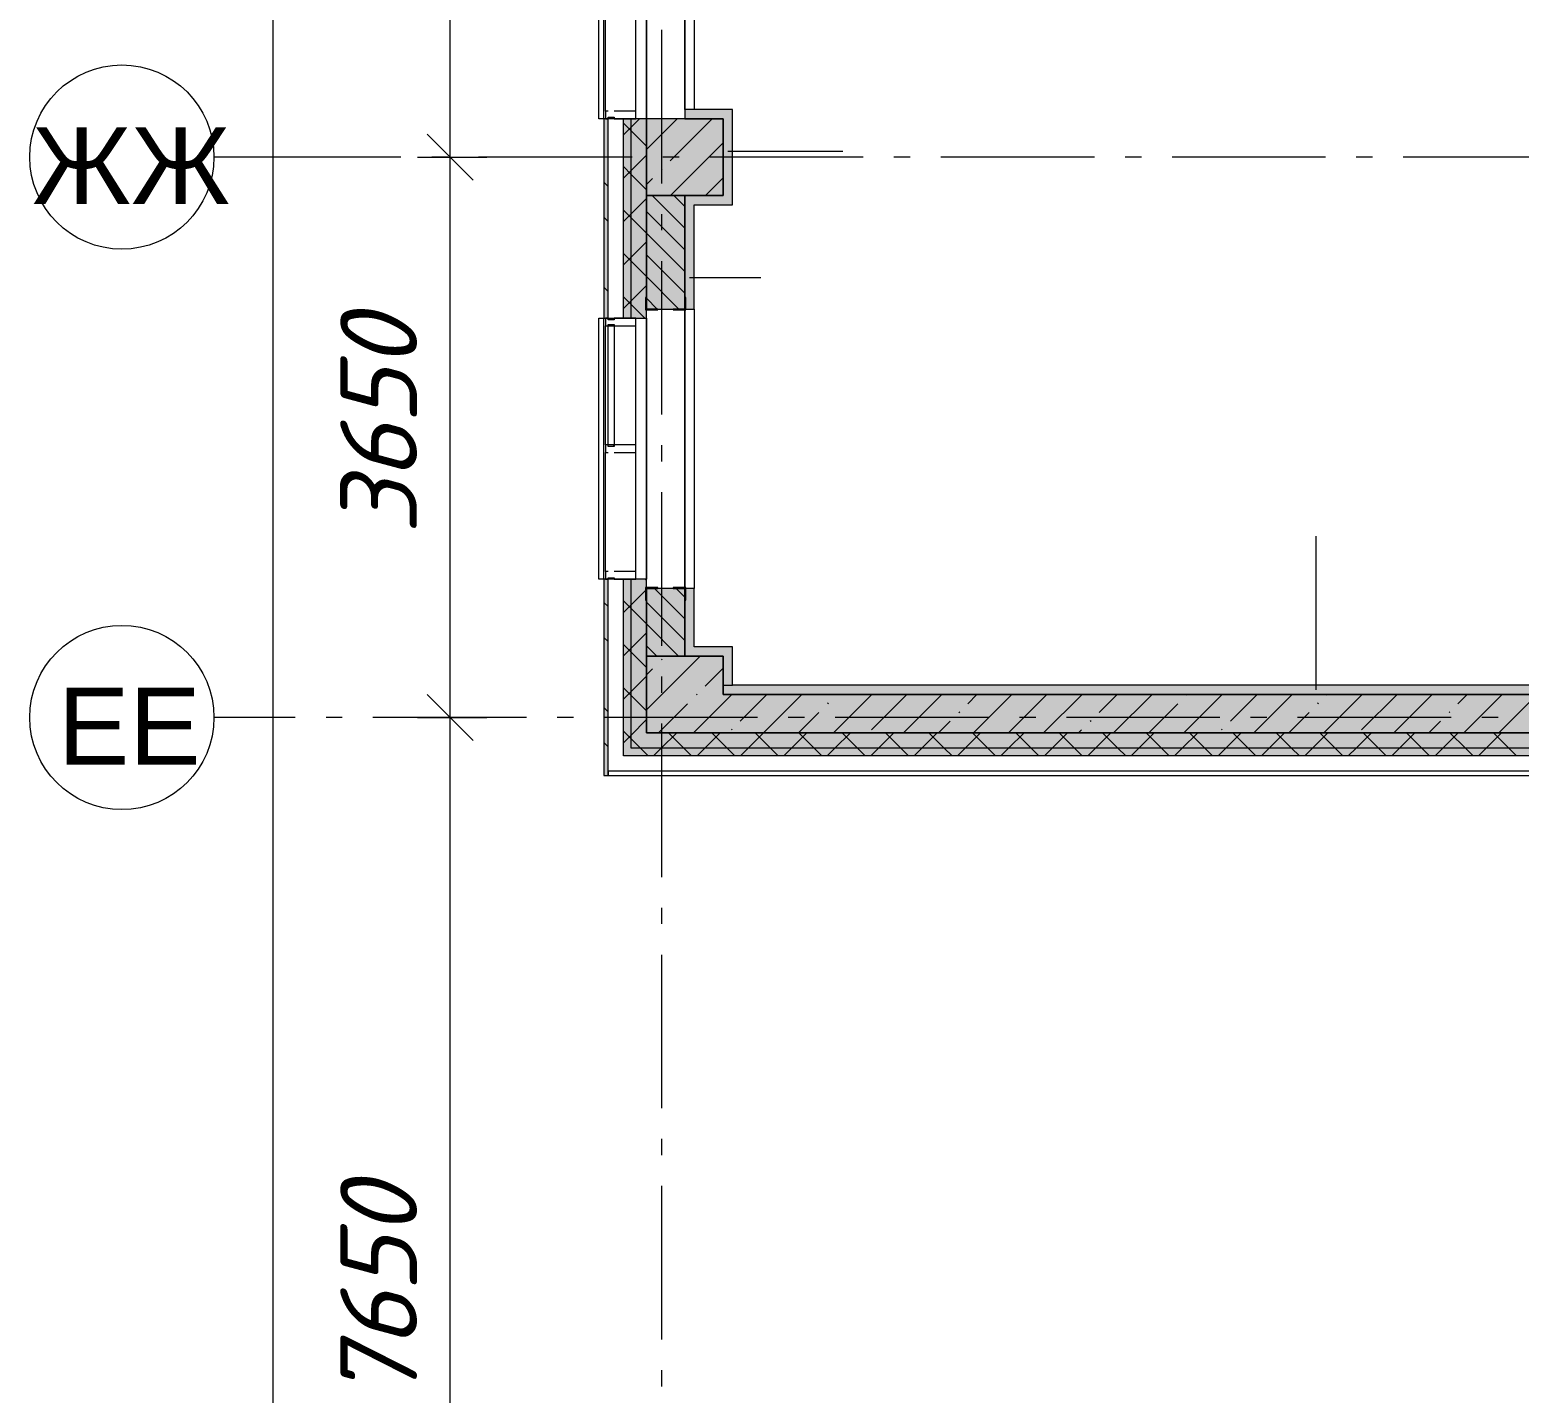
# Model space of a CAD drawing. Header units: millimetres. Extents: x -537608 to 253996, y -217170 to 186033.
# Drawn here: x -320993 to -311291, y 144221 to 153100 of the extents above; entities that cross this region are included whole.
import ezdxf

# ---------------------------------------------------------------- set-up
doc = ezdxf.new("R2010")
doc.units = ezdxf.units.MM
doc.layers.add('PDF _Геометрия', color=7, linetype='Continuous')
doc.layers.add('PDF _Текст', color=7, linetype='Continuous')
doc.layers.add('PDF _Сплошная заливка', color=7, linetype='Continuous', true_color=0xffffff)
doc.styles.add('PDF ArialMT', font='arial.ttf')
doc.styles.add('PDF ISOCPEUR Italic', font='isocpeui.ttf')

msp = doc.modelspace()

# ---------------------------------------------------------------- hatches: boundary and pattern name
at = {"layer": 'PDF _Сплошная заливка', "transparency": 33554559}
h = msp.add_hatch(color=256, dxfattribs=at)
h.paths.add_polyline_path([(-317253.1726, 148244.2571), (-317226.1745, 148244.2571), (-317226.1745, 149521.2556), (-317253.1726, 149521.2556), (-317253.1726, 149213.056)], flags=0)
h.paths.add_polyline_path([(-317226.1745, 151221.2557), (-317226.1745, 152521.2542), (-317253.1726, 152521.2542), (-317253.1726, 151221.2557)], flags=0)
h.paths.add_polyline_path([(-317226.1745, 154221.2543), (-317226.1745, 155521.255), (-317253.1726, 155521.255), (-317253.1726, 154221.2543)], flags=0)
h.paths.add_polyline_path([(-317226.1745, 157221.2551), (-317226.1745, 158521.2537), (-317253.1726, 158521.2537), (-317253.1726, 157221.2551)], flags=0)
h.paths.add_polyline_path([(-317253.1726, 160221.2537), (-317226.1745, 160221.2537), (-317226.1745, 161421.2541), (-317253.1726, 161421.2541), (-317253.1726, 160540.2396)], flags=0)
h.paths.add_polyline_path([(-317226.1745, 163121.2541), (-317226.1745, 164421.2527), (-317253.1726, 164421.2527), (-317253.1726, 163121.2541)], flags=0)
h.paths.add_polyline_path([(-317253.1726, 166121.2527), (-317226.1745, 166121.2527), (-317226.1745, 167421.2513), (-317253.1726, 167421.2513), (-317253.1726, 166203.8314)], flags=0)
h.paths.add_polyline_path([(-317253.1726, 169121.2514), (-317226.1745, 169121.2514), (-317226.1745, 170421.2521), (-317253.1726, 170421.2521), (-317253.1726, 169743.5777)], flags=0)
h.paths.add_polyline_path([(-317253.1726, 172121.25), (-317226.1745, 172121.25), (-317226.1745, 173321.2503), (-317253.1726, 173321.2503), (-317253.1726, 173283.3239)], flags=0)
h.paths.add_polyline_path([(-317226.1745, 175021.2525), (-317226.1745, 176421.2493), (-317253.1726, 176421.2493), (-317253.1726, 175021.2525)], flags=0)
h.paths.add_polyline_path([(-317253.1726, 178121.2516), (-317226.1745, 178121.2516), (-317226.1745, 179298.2497), (-317253.1726, 179298.2497), (-317253.1726, 178238.9664)], flags=0)
h = msp.add_hatch(color=256, dxfattribs=at)
h.paths.add_polyline_path([(-317126.1742, 148371.2555), (-317076.174, 148371.2555), (-317076.174, 149521.2556), (-317126.1742, 149521.2556), (-317126.1742, 149213.056)], flags=0)
h.paths.add_polyline_path([(-317126.1742, 151221.2557), (-317076.174, 151221.2557), (-317076.174, 152521.2542), (-317126.1742, 152521.2542), (-317126.1742, 152044.853)], flags=0)
h.paths.add_polyline_path([(-317076.174, 154221.2543), (-317076.174, 155521.255), (-317126.1742, 155521.255), (-317126.1742, 154221.2543)], flags=0)
h.paths.add_polyline_path([(-317076.174, 157221.2551), (-317076.174, 158521.2537), (-317126.1742, 158521.2537), (-317126.1742, 157221.2551)], flags=0)
h.paths.add_polyline_path([(-317126.1742, 160221.2537), (-317076.174, 160221.2537), (-317076.174, 161421.2541), (-317126.1742, 161421.2541), (-317126.1742, 160540.2396)], flags=0)
h.paths.add_polyline_path([(-317126.1742, 163121.2541), (-317076.174, 163121.2541), (-317076.174, 164421.2527), (-317126.1742, 164421.2527), (-317126.1742, 163372.0366)], flags=0)
h.paths.add_polyline_path([(-317076.174, 166121.2527), (-317076.174, 167421.2513), (-317126.1742, 167421.2513), (-317126.1742, 166121.2527)], flags=0)
h.paths.add_polyline_path([(-317126.1742, 169121.2514), (-317076.174, 169121.2514), (-317076.174, 170421.2521), (-317126.1742, 170421.2521), (-317126.1742, 169743.5777)], flags=0)
h.paths.add_polyline_path([(-317076.174, 172121.25), (-317076.174, 173321.2503), (-317126.1742, 173321.2503), (-317126.1742, 172121.25)], flags=0)
h.paths.add_polyline_path([(-317076.174, 175021.2525), (-317076.174, 176421.2493), (-317126.1742, 176421.2493), (-317126.1742, 175021.2525)], flags=0)
h.paths.add_polyline_path([(-317076.174, 178121.2516), (-317076.174, 179171.2513), (-317126.1742, 179171.2513), (-317126.1742, 178121.2516)], flags=0)
h = msp.add_hatch(color=256, dxfattribs=at)
h.paths.add_polyline_path([(-316976.1736, 148421.2557), (-316976.1736, 149521.2556), (-317076.174, 149521.2556), (-317076.174, 148421.2557)], flags=0)
h.paths.add_polyline_path([(-316976.1736, 151221.2557), (-316976.1736, 152521.2542), (-317076.174, 152521.2542), (-317076.174, 151221.2557)], flags=0)
h.paths.add_polyline_path([(-316976.1736, 154221.2543), (-316976.1736, 155521.255), (-317076.174, 155521.255), (-317076.174, 154221.2543)], flags=0)
h.paths.add_polyline_path([(-316976.1736, 157221.2551), (-316976.1736, 158521.2537), (-317076.174, 158521.2537), (-317076.174, 157221.2551)], flags=0)
h.paths.add_polyline_path([(-316976.1736, 160221.2537), (-316976.1736, 161421.2541), (-317076.174, 161421.2541), (-317076.174, 160221.2537)], flags=0)
h.paths.add_polyline_path([(-316976.1736, 163121.2541), (-316976.1736, 164421.2527), (-317076.174, 164421.2527), (-317076.174, 163121.2541)], flags=0)
h.paths.add_polyline_path([(-317076.174, 166121.2527), (-316976.1736, 166121.2527), (-316976.1736, 167421.2513), (-317076.174, 167421.2513), (-317076.174, 166203.8314)], flags=0)
h.paths.add_polyline_path([(-317076.174, 169121.2514), (-316976.1736, 169121.2514), (-316976.1736, 170421.2521), (-317076.174, 170421.2521), (-317076.174, 169743.5777)], flags=0)
h.paths.add_polyline_path([(-316976.1736, 172121.25), (-316976.1736, 173321.2503), (-317076.174, 173321.2503), (-317076.174, 172121.25)], flags=0)
h.paths.add_polyline_path([(-316976.1736, 175021.2525), (-316976.1736, 176421.2493), (-317076.174, 176421.2493), (-317076.174, 175021.2525)], flags=0)
h.paths.add_polyline_path([(-317076.174, 178121.2516), (-316976.1736, 178121.2516), (-316976.1736, 179121.2511), (-317076.174, 179121.2511), (-317076.174, 178238.9664)], flags=0)
h = msp.add_hatch(color=256, dxfattribs=at)
h.paths.add_polyline_path([(-316726.1726, 149021.2558), (-316726.1726, 149461.2571), (-316976.1736, 149461.2571), (-316976.1736, 149021.2558), (-316761.8514, 149021.2558)], flags=0)
h.paths.add_polyline_path([(-316726.1726, 151281.2563), (-316726.1726, 152020.9078), (-316976.1736, 152020.9078), (-316976.1736, 151281.2563), (-316761.8514, 151281.2563)], flags=0)
h.paths.add_polyline_path([(-316976.1736, 154281.255), (-316726.1726, 154281.255), (-316726.1726, 154870.908), (-316976.1736, 154870.908)], flags=0)
h.paths.add_polyline_path([(-316976.1736, 155370.9078), (-316726.1726, 155370.9078), (-316726.1726, 155461.2543), (-316976.1736, 155461.2543)], flags=0)
h.paths.add_polyline_path([(-316761.8514, 157281.2536), (-316726.1726, 157281.2536), (-316726.1726, 158461.253), (-316976.1736, 158461.253), (-316976.1736, 157281.2536)], flags=0)
h.paths.add_polyline_path([(-316761.8514, 160281.2543), (-316726.1726, 160281.2543), (-316726.1726, 160520.9061), (-316976.1736, 160520.9061), (-316976.1736, 160281.2543)], flags=0)
h.paths.add_polyline_path([(-316976.1736, 161020.9058), (-316726.1726, 161020.9058), (-316726.1726, 161361.2533), (-316976.1736, 161361.2533)], flags=0)
h.paths.add_polyline_path([(-316976.1736, 163181.2526), (-316726.1726, 163181.2526), (-316726.1726, 164361.252), (-316976.1736, 164361.252), (-316976.1736, 163372.0366)], flags=0)
h.paths.add_polyline_path([(-316976.1736, 166181.2534), (-316726.1726, 166181.2534), (-316726.1726, 166371.2516), (-316976.1736, 166371.2516), (-316976.1736, 166203.8314)], flags=0)
h.paths.add_polyline_path([(-316726.1726, 166871.2535), (-316726.1726, 167361.2528), (-316976.1736, 167361.2528), (-316976.1736, 166871.2535), (-316761.8514, 166871.2535)], flags=0)
h.paths.add_polyline_path([(-316726.1726, 169181.252), (-316726.1726, 169671.2513), (-316976.1736, 169671.2513), (-316976.1736, 169181.252), (-316761.8514, 169181.252)], flags=0)
h.paths.add_polyline_path([(-316976.1736, 170171.2511), (-316726.1726, 170171.2511), (-316726.1726, 170361.2535), (-316976.1736, 170361.2535)], flags=0)
h.paths.add_polyline_path([(-316976.1736, 172181.2528), (-316726.1726, 172181.2528), (-316726.1726, 173261.2518), (-316976.1736, 173261.2518)], flags=0)
h.paths.add_polyline_path([(-316976.1736, 175081.251), (-316726.1726, 175081.251), (-316726.1726, 175120.9041), (-316976.1736, 175120.9041)], flags=0)
h.paths.add_polyline_path([(-316761.8514, 175620.9017), (-316726.1726, 175620.9017), (-316726.1726, 176361.2508), (-316976.1736, 176361.2508), (-316976.1736, 175620.9017)], flags=0)
h.paths.add_polyline_path([(-316726.1726, 178181.2501), (-316726.1726, 178521.2488), (-316976.1736, 178521.2488), (-316976.1736, 178181.2501), (-316761.8514, 178181.2501)], flags=0)
at = {"layer": 'PDF _Сплошная заливка', "true_color": 0xff7d7d, "transparency": 33554559}
msp.add_hatch(color=11, dxfattribs=at).paths.add_polyline_path([(-316476.1803, 152020.9078), (-316416.1732, 152020.9078), (-316416.1732, 152580.9082), (-316476.1803, 152580.9082), (-316476.1803, 152044.853)])
at = {"layer": 'PDF _Сплошная заливка', "transparency": 33554559}
for points in [[(-316976.1736, 152020.9078), (-316476.1803, 152020.9078), (-316476.1803, 152520.9076), (-316976.1736, 152520.9076), (-316976.1736, 152044.853)], [(-309248.0263, 148521.2561), (-309226.1782, 148521.2561), (-309226.1782, 148771.257), (-316476.1803, 148771.257), (-316476.1803, 148521.2561), (-310082.8987, 148521.2561)]]:
    msp.add_hatch(color=256, dxfattribs=at).paths.add_polyline_path(points)
at = {"layer": 'PDF _Сплошная заливка', "true_color": 0xfca910, "transparency": 33554559}
msp.add_hatch(color=40, dxfattribs=at).paths.add_polyline_path([(-310082.8987, 148771.257), (-309596.1762, 148771.257), (-309596.1762, 148831.2555), (-316476.1803, 148831.2555), (-316476.1803, 148771.257), (-311752.6347, 148771.257)])
at = {"layer": 'PDF _Сплошная заливка', "transparency": 33554559}
h = msp.add_hatch(color=256, dxfattribs=at)
h.paths.add_polyline_path([(-245797.9674, 148421.2557), (-240126.19, 148421.2557), (-240126.19, 148521.2561), (-246436.1889, 148521.2561), (-246436.1889, 148421.2557)], flags=0)
h.paths.add_polyline_path([(-247576.1907, 148421.2557), (-247311.1879, 148421.2557), (-247311.1879, 148521.2561), (-247576.1907, 148521.2561), (-247576.1907, 148509.7679)], flags=0)
h.paths.add_polyline_path([(-250492.7409, 148421.2557), (-250492.7409, 148521.2561), (-251826.1898, 148521.2561), (-251826.1898, 148421.2557), (-250807.184, 148421.2557)], flags=0)
h.paths.add_polyline_path([(-248076.1883, 148421.2557), (-248076.1883, 148521.2561), (-249617.7375, 148521.2561), (-249617.7375, 148421.2557), (-248302.5757, 148421.2557)], flags=0)
h.paths.add_polyline_path([(-253526.1878, 148421.2557), (-253526.1878, 148521.2561), (-254826.1885, 148521.2561), (-254826.1885, 148421.2557), (-254146.6604, 148421.2557)], flags=0)
h.paths.add_polyline_path([(-256651.2687, 148421.2557), (-256526.1864, 148421.2557), (-256526.1864, 148521.2561), (-257826.1871, 148521.2561), (-257826.1871, 148421.2557), (-257486.1367, 148421.2557)], flags=0)
h.paths.add_polyline_path([(-260825.613, 148421.2557), (-259526.1893, 148421.2557), (-259526.1893, 148521.2561), (-260826.1857, 148521.2561), (-260826.1857, 148421.2557)], flags=0)
h.paths.add_polyline_path([(-262526.188, 148421.2557), (-262526.188, 148521.2561), (-263826.1887, 148521.2561), (-263826.1887, 148421.2557), (-263330.2213, 148421.2557)], flags=0)
h.paths.add_polyline_path([(-266669.6977, 148421.2557), (-265526.1866, 148421.2557), (-265526.1866, 148521.2561), (-266826.1873, 148521.2561), (-266826.1873, 148421.2557)], flags=0)
h.paths.add_polyline_path([(-269174.306, 148421.2557), (-268526.1852, 148421.2557), (-268526.1852, 148521.2561), (-270126.187, 148521.2561), (-270126.187, 148421.2557), (-270009.1741, 148421.2557)], flags=0)
h.paths.add_polyline_path([(-271826.185, 148421.2557), (-271826.185, 148521.2561), (-273126.1857, 148521.2561), (-273126.1857, 148421.2557), (-272513.7824, 148421.2557)], flags=0)
h.paths.add_polyline_path([(-274826.1836, 148421.2557), (-274826.1836, 148521.2561), (-276126.1843, 148521.2561), (-276126.1843, 148421.2557), (-275018.3907, 148421.2557)], flags=0)
h.paths.add_polyline_path([(-277826.1866, 148421.2557), (-277826.1866, 148521.2561), (-279126.1829, 148521.2561), (-279126.1829, 148421.2557), (-278357.8713, 148421.2557)], flags=0)
h.paths.add_polyline_path([(-283826.1838, 148421.2557), (-283826.1838, 148521.2561), (-285126.1802, 148521.2561), (-285126.1802, 148421.2557), (-284201.9517, 148421.2557)], flags=0)
h.paths.add_polyline_path([(-280826.1809, 148421.2557), (-280826.1809, 148521.2561), (-282126.1859, 148521.2561), (-282126.1859, 148421.2557), (-280862.4796, 148421.2557)], flags=0)
h.paths.add_polyline_path([(-288126.1831, 148421.2557), (-286826.1781, 148421.2557), (-286826.1781, 148521.2561), (-288126.1831, 148521.2561), (-288126.1831, 148505.1089)], flags=0)
h.paths.add_polyline_path([(-290046.0407, 148421.2557), (-289826.1811, 148421.2557), (-289826.1811, 148521.2561), (-291126.1775, 148521.2561), (-291126.1775, 148421.2557), (-290880.9044, 148421.2557)], flags=0)
h.paths.add_polyline_path([(-292826.184, 148421.2557), (-292826.184, 148521.2561), (-294126.1804, 148521.2561), (-294126.1804, 148421.2557), (-293385.5127, 148421.2557)], flags=0)
h.paths.add_polyline_path([(-295890.121, 148421.2557), (-295826.1783, 148421.2557), (-295826.1783, 148521.2561), (-297126.1833, 148521.2561), (-297126.1833, 148421.2557), (-296724.9933, 148421.2557)], flags=0)
h.paths.add_polyline_path([(-298001.1781, 148421.2557), (-298001.1781, 148521.2561), (-307838.1777, 148521.2561), (-307838.1777, 148421.2557), (-298394.7294, 148421.2557)], flags=0)
h.paths.add_polyline_path([(-309248.0263, 148421.2557), (-308713.1811, 148421.2557), (-308713.1811, 148521.2561), (-316976.1736, 148521.2561), (-316976.1736, 148421.2557), (-310082.8987, 148421.2557)], flags=0)
h = msp.add_hatch(color=256, dxfattribs=at)
h.paths.add_polyline_path([(-240371.3189, 148371.2555), (-240176.1902, 148371.2555), (-240176.1902, 148421.2557), (-246436.1889, 148421.2557), (-246436.1889, 148371.2555), (-240788.7529, 148371.2555)], flags=0)
h.paths.add_polyline_path([(-247311.1879, 148371.2555), (-247311.1879, 148421.2557), (-247576.1907, 148421.2557), (-247576.1907, 148371.2555), (-247467.7076, 148371.2555)], flags=0)
h.paths.add_polyline_path([(-248076.1883, 148371.2555), (-248076.1883, 148421.2557), (-249617.7375, 148421.2557), (-249617.7375, 148371.2555), (-248302.5757, 148371.2555)], flags=0)
h.paths.add_polyline_path([(-250492.7409, 148371.2555), (-250492.7409, 148421.2557), (-251826.1898, 148421.2557), (-251826.1898, 148371.2555), (-250807.184, 148371.2555)], flags=0)
h.paths.add_polyline_path([(-254146.6604, 148371.2555), (-253526.1878, 148371.2555), (-253526.1878, 148421.2557), (-254826.1885, 148421.2557), (-254826.1885, 148371.2555)], flags=0)
h.paths.add_polyline_path([(-256651.2687, 148371.2555), (-256526.1864, 148371.2555), (-256526.1864, 148421.2557), (-257826.1871, 148421.2557), (-257826.1871, 148371.2555), (-257486.1367, 148371.2555)], flags=0)
h.paths.add_polyline_path([(-260825.613, 148371.2555), (-259526.1893, 148371.2555), (-259526.1893, 148421.2557), (-260826.1857, 148421.2557), (-260826.1857, 148371.2555)], flags=0)
h.paths.add_polyline_path([(-262526.188, 148371.2555), (-262526.188, 148421.2557), (-263826.1887, 148421.2557), (-263826.1887, 148371.2555), (-263330.2213, 148371.2555)], flags=0)
h.paths.add_polyline_path([(-265834.8297, 148371.2555), (-265526.1866, 148371.2555), (-265526.1866, 148421.2557), (-266826.1873, 148421.2557), (-266826.1873, 148371.2555), (-266669.6977, 148371.2555)], flags=0)
h.paths.add_polyline_path([(-268526.1852, 148371.2555), (-268526.1852, 148421.2557), (-270126.187, 148421.2557), (-270126.187, 148371.2555), (-269174.306, 148371.2555)], flags=0)
h.paths.add_polyline_path([(-271826.185, 148371.2555), (-271826.185, 148421.2557), (-273126.1857, 148421.2557), (-273126.1857, 148371.2555), (-272513.7824, 148371.2555)], flags=0)
h.paths.add_polyline_path([(-274826.1836, 148371.2555), (-274826.1836, 148421.2557), (-276126.1843, 148421.2557), (-276126.1843, 148371.2555), (-275018.3907, 148371.2555)], flags=0)
h.paths.add_polyline_path([(-280862.4796, 148371.2555), (-280826.1809, 148371.2555), (-280826.1809, 148421.2557), (-282126.1859, 148421.2557), (-282126.1859, 148371.2555), (-281697.3434, 148371.2555)], flags=0)
h.paths.add_polyline_path([(-278357.8713, 148371.2555), (-277826.1866, 148371.2555), (-277826.1866, 148421.2557), (-279126.1829, 148421.2557), (-279126.1829, 148371.2555)], flags=0)
h.paths.add_polyline_path([(-284201.9517, 148371.2555), (-283826.1838, 148371.2555), (-283826.1838, 148421.2557), (-285126.1802, 148421.2557), (-285126.1802, 148371.2555), (-285036.824, 148371.2555)], flags=0)
h.paths.add_polyline_path([(-286826.1781, 148371.2555), (-286826.1781, 148421.2557), (-288126.1831, 148421.2557), (-288126.1831, 148371.2555), (-287541.4324, 148371.2555)], flags=0)
h.paths.add_polyline_path([(-290880.9044, 148371.2555), (-289826.1811, 148371.2555), (-289826.1811, 148421.2557), (-291126.1775, 148421.2557), (-291126.1775, 148371.2555)], flags=0)
h.paths.add_polyline_path([(-294126.1804, 148371.2555), (-292826.184, 148371.2555), (-292826.184, 148421.2557), (-294126.1804, 148421.2557)], flags=0)
h.paths.add_polyline_path([(-295826.1783, 148371.2555), (-295826.1783, 148421.2557), (-297126.1833, 148421.2557), (-297126.1833, 148371.2555), (-295890.121, 148371.2555)], flags=0)
h.paths.add_polyline_path([(-298394.7294, 148371.2555), (-298001.1781, 148371.2555), (-298001.1781, 148421.2557), (-307838.1777, 148421.2557), (-307838.1777, 148371.2555), (-300064.4654, 148371.2555)], flags=0)
h.paths.add_polyline_path([(-308713.1811, 148371.2555), (-308713.1811, 148421.2557), (-317076.174, 148421.2557), (-317076.174, 148371.2555), (-309248.0263, 148371.2555)], flags=0)

# ---------------------------------------------------------------- linework, layer by layer
at = {"layer": 'PDF _Геометрия', "lineweight": 9}
for p, q in [((-319407.7107, 91281.2687), (-319407.7107, 179161.2487)), ((-318255.5016, 152271.2554), (-318255.5016, 155121.2556)), ((-316666.1741, 154281.255), (-316666.1741, 152580.9082)), ((-317253.1726, 152521.2542), (-317253.1726, 154221.2543)), ((-316976.1736, 154221.2543), (-316976.1736, 152521.2542)), ((-316976.1736, 152521.2542), (-316976.1736, 154221.2543)), ((-316726.1726, 154275.2547), (-316726.1726, 152580.9082)), ((-316726.1726, 152580.9082), (-316726.1726, 154275.2547)), ((-317243.1743, 152571.2544), (-317243.1743, 153346.2553)), ((-317046.179, 152571.2544), (-317046.179, 153346.2553)), ((-317226.1745, 152571.2544), (-317243.1743, 152571.2544)), ((-317243.1743, 152571.2544), (-317243.1743, 152521.2542)), ((-317226.1745, 152521.2542), (-317226.1745, 152531.2547)), ((-317226.1745, 152531.2547), (-317186.1727, 152531.2547)), ((-317046.179, 152571.2544), (-317186.1727, 152571.2544)), ((-317186.1727, 152531.2547), (-317186.1727, 152521.2542)), ((-317046.179, 152521.2542), (-317046.179, 152571.2544)), ((-316476.1803, 152580.9082), (-316726.1726, 152580.9082)), ((-316726.1726, 152580.9082), (-316726.1726, 152520.9076)), ((-316416.1732, 152580.9082), (-316476.1803, 152580.9082)), ((-316416.1732, 152020.9078), (-316416.1732, 152580.9082)), ((-317253.1726, 152521.2542), (-317253.1726, 151221.2557)), ((-317226.1745, 152521.2542), (-317253.1726, 152521.2542)), ((-317243.1743, 152521.2542), (-317226.1745, 152521.2542)), ((-317126.1742, 152521.2542), (-317226.1745, 152521.2542)), ((-317226.1745, 151221.2557), (-317226.1745, 152521.2542)), ((-317186.1727, 152521.2542), (-317046.179, 152521.2542)), ((-317076.174, 152521.2542), (-317126.1742, 152521.2542)), ((-317126.1742, 151221.2557), (-317126.1742, 152521.2542)), ((-317076.174, 152441.5993), (-317126.1742, 152491.5973)), ((-317126.1742, 152417.0814), (-317076.174, 152467.0816)), ((-317076.174, 152467.0816), (-317022.0056, 152521.2542)), ((-316976.1736, 152521.2542), (-317076.174, 152521.2542)), ((-317076.174, 151221.2557), (-317076.174, 152521.2542)), ((-316976.1736, 152341.5988), (-317076.174, 152441.5993)), ((-316976.1736, 151221.2557), (-316976.1736, 152521.2542)), ((-316976.1736, 152320.6119), (-316775.88, 152520.9076)), ((-316476.1803, 152520.9076), (-316976.1736, 152520.9076)), ((-316976.1736, 152520.9076), (-316976.1736, 152020.9078)), ((-316822.0394, 152246.6515), (-316547.7789, 152520.9076)), ((-316726.1726, 152520.9076), (-316476.1803, 152520.9076)), ((-316476.1803, 152020.9078), (-316476.1803, 152520.9076)), ((-316476.1803, 152520.9076), (-316476.1803, 152020.9078)), ((-316819.6883, 152020.9078), (-316476.1803, 152364.4159)), ((-318467.6364, 152271.2554), (-318255.5016, 152271.2554)), ((-318255.5016, 148621.2564), (-318255.5016, 152271.2554)), ((-318255.5016, 152271.2554), (-318015.499, 152271.2554)), ((-317076.174, 152184.2395), (-316976.1736, 152284.2399)), ((-316446.1767, 152309.0376), (-315696.1738, 152309.0376)), ((-317076.174, 152158.755), (-317126.1742, 152208.7552)), ((-317126.1742, 152134.2393), (-317076.174, 152184.2395)), ((-316976.1736, 152058.7567), (-317076.174, 152158.755)), ((-316879.0668, 152189.6283), (-316874.3217, 152194.3692)), ((-316976.1736, 152092.5151), (-316936.0856, 152132.6031)), ((-316591.5872, 152020.9078), (-316476.1803, 152136.3169)), ((-317076.174, 151901.3974), (-316976.1736, 152001.3978)), ((-316976.1736, 152020.9078), (-316976.1736, 151281.2563)), ((-316726.1726, 152020.9078), (-316976.1736, 152020.9078)), ((-316976.1736, 152020.9078), (-316726.1726, 152020.9078)), ((-316726.1726, 151808.7558), (-316938.3247, 152020.9078)), ((-316726.1726, 151950.1768), (-316796.91, 152020.9078)), ((-316726.1726, 151281.2563), (-316726.1726, 152020.9078)), ((-316726.1726, 152020.9078), (-316476.1803, 152020.9078)), ((-316666.1741, 152020.9078), (-316726.1726, 152020.9078)), ((-316726.1726, 152020.9078), (-316726.1726, 151281.2563)), ((-316476.1803, 152020.9078), (-316666.1741, 152020.9078)), ((-316666.1741, 151281.2563), (-316666.1741, 151960.9093)), ((-316666.1741, 151960.9093), (-316416.1732, 151960.9093)), ((-316416.1732, 151960.9093), (-316416.1732, 152020.9078)), ((-317076.174, 151875.9129), (-317126.1742, 151925.9131)), ((-317126.1742, 151851.3972), (-317076.174, 151901.3974)), ((-316976.1736, 151775.9146), (-317076.174, 151875.9129)), ((-316726.1726, 151667.3347), (-316976.1736, 151917.3357)), ((-316726.1726, 151525.9137), (-316976.1736, 151775.9146)), ((-317076.174, 151618.5553), (-316976.1736, 151718.5535)), ((-317076.174, 151593.0707), (-317126.1742, 151643.071)), ((-317126.1742, 151568.5551), (-317076.174, 151618.5553)), ((-316976.1736, 151493.0704), (-317076.174, 151593.0707)), ((-316726.1726, 151384.4926), (-316976.1736, 151634.4914)), ((-316764.3574, 151281.2563), (-316976.1736, 151493.0704)), ((-316696.1777, 151486.323), (-316230.0288, 151486.323)), ((-317076.174, 151335.711), (-316976.1736, 151435.7114)), ((-317076.174, 151310.2286), (-317126.1742, 151360.2288)), ((-317126.1742, 151285.7108), (-317076.174, 151335.711)), ((-316987.2053, 151221.2557), (-317076.174, 151310.2286)), ((-316905.7806, 151281.2563), (-316976.1736, 151351.6493)), ((-316976.1736, 151281.2563), (-316726.1726, 151281.2563)), ((-316726.1726, 151281.2563), (-316666.1741, 151281.2563)), ((-316726.1726, 151275.2561), (-316726.1726, 149467.2552)), ((-316726.1726, 149467.2552), (-316726.1726, 151275.2561)), ((-316666.1741, 151281.2563), (-316666.1741, 149461.2571)), ((-317253.1726, 151221.2557), (-317226.1745, 151221.2557)), ((-317253.1726, 149521.2556), (-317253.1726, 151221.2557)), ((-317226.1745, 151221.2557), (-317243.1743, 151221.2557)), ((-317243.1743, 151221.2557), (-317243.1743, 151171.2555)), ((-317243.1743, 150396.2568), (-317243.1743, 151171.2555)), ((-317243.1743, 151171.2555), (-317226.1745, 151171.2555)), ((-317226.1745, 151221.2557), (-317126.1742, 151221.2557)), ((-317226.1745, 151211.2552), (-317226.1745, 151221.2557)), ((-317186.1727, 151211.2552), (-317226.1745, 151211.2552)), ((-317226.1745, 151181.256), (-317186.1727, 151181.256)), ((-317226.1745, 151171.2555), (-317226.1745, 151181.256)), ((-317226.1745, 151171.2555), (-317186.1727, 151171.2555)), ((-317226.1745, 150396.2568), (-317226.1745, 151171.2555)), ((-317046.179, 151221.2557), (-317186.1727, 151221.2557)), ((-317186.1727, 151221.2557), (-317186.1727, 151211.2552)), ((-317186.1727, 151181.256), (-317186.1727, 151171.2555)), ((-317186.1727, 151171.2555), (-317186.1727, 150396.2568)), ((-317186.1727, 151171.2555), (-317046.179, 151171.2555)), ((-317126.1742, 151221.2557), (-317076.174, 151221.2557)), ((-317076.174, 151221.2557), (-316976.1736, 151221.2557)), ((-317046.179, 151171.2555), (-317046.179, 151221.2557)), ((-317046.179, 150396.2568), (-317046.179, 151171.2555)), ((-316976.1736, 151221.2557), (-316976.1736, 149521.2556)), ((-316976.1736, 149521.2556), (-316976.1736, 151221.2557)), ((-317226.1745, 150396.2568), (-317243.1743, 150396.2568)), ((-317243.1743, 150396.2568), (-317243.1743, 150346.2566)), ((-317186.1727, 150396.2568), (-317226.1745, 150396.2568)), ((-317226.1745, 150386.2564), (-317226.1745, 150396.2568)), ((-317046.179, 150396.2568), (-317186.1727, 150396.2568)), ((-317186.1727, 150396.2568), (-317186.1727, 150386.2564)), ((-317046.179, 150346.2566), (-317046.179, 150396.2568)), ((-317243.1743, 149571.2558), (-317243.1743, 150346.2566)), ((-317243.1743, 150346.2566), (-317226.1745, 150346.2566)), ((-317186.1727, 150386.2564), (-317226.1745, 150386.2564)), ((-317186.1727, 150346.2566), (-317046.179, 150346.2566)), ((-317046.179, 149571.2558), (-317046.179, 150346.2566)), ((-312613.73, 148801.2563), (-312613.73, 149801.2558)), ((-317226.1745, 149521.2556), (-317253.1726, 149521.2556)), ((-317253.1726, 149521.2556), (-317253.1726, 148244.2571)), ((-317226.1745, 149571.2558), (-317243.1743, 149571.2558)), ((-317243.1743, 149571.2558), (-317243.1743, 149521.2556)), ((-317243.1743, 149521.2556), (-317226.1745, 149521.2556)), ((-317226.1745, 149521.2556), (-317226.1745, 149531.256)), ((-317226.1745, 149531.256), (-317186.1727, 149531.256)), ((-317126.1742, 149521.2556), (-317226.1745, 149521.2556)), ((-317226.1745, 148271.2572), (-317226.1745, 149521.2556)), ((-317046.179, 149571.2558), (-317186.1727, 149571.2558)), ((-317186.1727, 149531.256), (-317186.1727, 149521.2556)), ((-317186.1727, 149521.2556), (-317046.179, 149521.2556)), ((-317076.174, 149521.2556), (-317126.1742, 149521.2556)), ((-317126.1742, 148371.2555), (-317126.1742, 149521.2556)), ((-316976.1736, 149521.2556), (-317076.174, 149521.2556)), ((-317076.174, 148421.2557), (-317076.174, 149521.2556)), ((-317046.179, 149521.2556), (-317046.179, 149571.2558)), ((-316976.1736, 149513.1734), (-316984.2601, 149521.2556)), ((-316976.1736, 148521.2561), (-316976.1736, 149521.2556)), ((-317076.174, 149355.814), (-316976.1736, 149455.8122)), ((-316726.1726, 149461.2571), (-316976.1736, 149461.2571)), ((-316976.1736, 149461.2571), (-316976.1736, 149021.2558)), ((-316726.1726, 149263.1724), (-316924.2616, 149461.2571)), ((-316726.1726, 149404.5935), (-316782.8384, 149461.2571)), ((-316666.1741, 149461.2571), (-316726.1726, 149461.2571)), ((-316726.1726, 149081.2565), (-316726.1726, 149461.2571)), ((-316726.1726, 149461.2571), (-316726.1726, 149081.2565)), ((-316666.1741, 149081.2565), (-316666.1741, 149461.2571)), ((-317076.174, 149330.3295), (-317126.1742, 149380.3297)), ((-317126.1742, 149305.8138), (-317076.174, 149355.814)), ((-316976.1736, 149230.3291), (-317076.174, 149330.3295)), ((-316726.1726, 149121.7514), (-316976.1736, 149371.7502)), ((-316767.1046, 149021.2558), (-316976.1736, 149230.3291)), ((-317076.174, 149072.9698), (-316976.1736, 149172.9701)), ((-317076.174, 149047.4874), (-317126.1742, 149097.4876)), ((-317126.1742, 149022.9695), (-317076.174, 149072.9698)), ((-316976.1736, 148947.487), (-317076.174, 149047.4874)), ((-316908.5278, 149021.2558), (-316976.1736, 149088.9081)), ((-316726.1726, 149021.2558), (-316726.1726, 149081.2565)), ((-316726.1726, 149081.2565), (-316726.1726, 149021.2558)), ((-316476.1803, 149081.2565), (-316666.1741, 149081.2565)), ((-316416.1732, 149081.2565), (-316476.1803, 149081.2565)), ((-316416.1732, 148831.2555), (-316416.1732, 149081.2565)), ((-316976.1736, 148671.037), (-316625.957, 149021.2558)), ((-316476.1803, 149021.2558), (-316976.1736, 149021.2558)), ((-316976.1736, 149021.2558), (-316976.1736, 148521.2561)), ((-316976.1736, 149021.2558), (-316726.1726, 149021.2558)), ((-316976.1736, 148899.136), (-316936.0856, 148939.2261)), ((-316879.0668, 148996.2493), (-316874.3217, 149000.9922)), ((-316726.1726, 149021.2558), (-316476.1803, 149021.2558)), ((-316593.9382, 148825.1756), (-316476.1803, 148942.94)), ((-316476.1803, 148771.257), (-316476.1803, 149021.2558)), ((-316476.1803, 149021.2558), (-316476.1803, 148831.2555)), ((-317076.174, 148790.1276), (-316976.1736, 148890.128)), ((-317076.174, 148764.6453), (-317126.1742, 148814.6433)), ((-317126.1742, 148740.1275), (-317076.174, 148790.1276)), ((-316976.1736, 148664.6449), (-317076.174, 148764.6453)), ((-316650.9657, 148768.1503), (-316646.2205, 148772.8932)), ((-316476.1803, 148831.2555), (-316476.1803, 148771.257)), ((-316476.1803, 148831.2555), (-316416.1732, 148831.2555)), ((-316476.1803, 148714.841), (-316419.7643, 148771.257)), ((-309596.1762, 148771.257), (-316476.1803, 148771.257)), ((-316476.1803, 148771.257), (-309596.1762, 148771.257)), ((-309656.1747, 148831.2555), (-316416.1732, 148831.2555)), ((-316365.8457, 148597.0766), (-316191.6632, 148771.257)), ((-316213.563, 148521.2561), (-315963.562, 148771.257)), ((-315757.3694, 148521.2561), (-315507.3684, 148771.257)), ((-315738.5698, 148768.1503), (-315735.4695, 148771.257)), ((-315510.4687, 148540.0535), (-315279.2673, 148771.257)), ((-315301.1671, 148521.2561), (-315051.1662, 148771.257)), ((-314883.2014, 148711.1272), (-314823.0737, 148771.257)), ((-314844.9735, 148521.2561), (-314594.9725, 148771.257)), ((-314616.8724, 148521.2561), (-314369.9803, 148768.1503)), ((-314388.7799, 148521.2561), (-314138.7789, 148771.257)), ((-314027.8329, 148654.1019), (-313910.6778, 148771.257)), ((-313932.5776, 148521.2561), (-313682.5767, 148771.257)), ((-313476.3841, 148521.2561), (-313226.383, 148771.257)), ((-313457.5844, 148768.1503), (-313454.4842, 148771.257)), ((-313172.4645, 148597.0766), (-312998.2819, 148771.257)), ((-313020.1818, 148521.2561), (-312770.1895, 148771.257)), ((-312563.9882, 148521.2561), (-312313.9872, 148771.257)), ((-312545.1886, 148768.1503), (-312542.0883, 148771.257)), ((-312317.096, 148540.0535), (-312085.8861, 148771.257)), ((-312107.7945, 148521.2561), (-311857.7936, 148771.257)), ((-311689.8201, 148711.1272), (-311629.6925, 148771.257)), ((-311651.5923, 148521.2561), (-311401.5914, 148771.257)), ((-311423.4998, 148521.2561), (-311176.5991, 148768.1503)), ((-316897.8578, 148521.2561), (-316707.9931, 148711.1272)), ((-316669.7652, 148521.2561), (-316476.1803, 148714.841)), ((-315985.4619, 148521.2561), (-315852.6161, 148654.1019)), ((-315795.5972, 148711.1272), (-315790.8521, 148715.868)), ((-314940.2288, 148654.1019), (-314935.4837, 148658.8427)), ((-313704.4852, 148521.2561), (-313514.6119, 148711.1272)), ((-312792.0892, 148521.2561), (-312659.2434, 148654.1019)), ((-312602.216, 148711.1272), (-312597.4795, 148715.868)), ((-311746.8475, 148654.1019), (-311742.1025, 148658.8427)), ((-318467.6364, 148621.2564), (-318255.5016, 148621.2564)), ((-318255.5016, 140971.2566), (-318255.5016, 148621.2564)), ((-318255.5016, 148621.2564), (-318015.499, 148621.2564)), ((-317076.174, 148507.2855), (-316976.1736, 148607.2859)), ((-315073.0746, 148521.2561), (-314997.2476, 148597.0766)), ((-314084.8604, 148597.0766), (-314080.1153, 148601.8195)), ((-311879.6934, 148521.2561), (-311803.875, 148597.0766)), ((-317076.174, 148481.801), (-317126.1742, 148531.8012)), ((-317126.1742, 148457.2854), (-317076.174, 148507.2855)), ((-317015.6329, 148421.2557), (-317076.174, 148481.801)), ((-308713.1811, 148521.2561), (-316976.1736, 148521.2561)), ((-316976.1736, 148521.2561), (-316476.1803, 148521.2561)), ((-316879.3596, 148421.2557), (-316779.3592, 148521.2561)), ((-316732.7865, 148421.2557), (-316832.7869, 148521.2561)), ((-316596.5217, 148421.2557), (-316496.5214, 148521.2561)), ((-316449.9487, 148421.2557), (-316549.9491, 148521.2561)), ((-316476.1803, 148521.2561), (-309226.1782, 148521.2561)), ((-316422.8646, 148540.0535), (-316418.128, 148544.7943)), ((-316313.6753, 148421.2557), (-316213.675, 148521.2561)), ((-316167.1022, 148421.2557), (-316267.1027, 148521.2561)), ((-316030.8376, 148421.2557), (-315930.8371, 148521.2561)), ((-315884.2645, 148421.2557), (-315984.2649, 148521.2561)), ((-315747.9911, 148421.2557), (-315647.9907, 148521.2561)), ((-315601.4181, 148421.2557), (-315701.4184, 148521.2561)), ((-315465.1533, 148421.2557), (-315365.1529, 148521.2561)), ((-315318.5716, 148421.2557), (-315418.572, 148521.2561)), ((-315182.3069, 148421.2557), (-315082.3065, 148521.2561)), ((-315035.7338, 148421.2557), (-315135.7342, 148521.2561)), ((-314899.4604, 148421.2557), (-314799.4601, 148521.2561)), ((-314752.8874, 148421.2557), (-314852.8878, 148521.2561)), ((-314616.6226, 148421.2557), (-314516.6223, 148521.2561)), ((-314470.0495, 148421.2557), (-314570.05, 148521.2561)), ((-314333.7762, 148421.2557), (-314233.7758, 148521.2561)), ((-314187.2031, 148421.2557), (-314287.2036, 148521.2561)), ((-314160.6788, 148521.2561), (-314141.8792, 148540.0535)), ((-314050.9385, 148421.2557), (-313950.938, 148521.2561)), ((-313904.3654, 148421.2557), (-314004.3657, 148521.2561)), ((-313768.092, 148421.2557), (-313668.0916, 148521.2561)), ((-313621.519, 148421.2557), (-313721.5193, 148521.2561)), ((-313485.2542, 148421.2557), (-313385.2538, 148521.2561)), ((-313338.6725, 148421.2557), (-313438.6729, 148521.2561)), ((-313229.4919, 148540.0535), (-313224.7468, 148544.7943)), ((-313202.4078, 148421.2557), (-313102.4074, 148521.2561)), ((-313055.8347, 148421.2557), (-313155.8351, 148521.2561)), ((-312919.5613, 148421.2557), (-312819.5696, 148521.2561)), ((-312772.9883, 148421.2557), (-312872.9887, 148521.2561)), ((-312636.7235, 148421.2557), (-312536.7232, 148521.2561)), ((-312490.1504, 148421.2557), (-312590.1509, 148521.2561)), ((-312353.8771, 148421.2557), (-312253.8767, 148521.2561)), ((-312207.3041, 148421.2557), (-312307.3044, 148521.2561)), ((-312071.0393, 148421.2557), (-311971.0389, 148521.2561)), ((-311924.4663, 148421.2557), (-312024.4666, 148521.2561)), ((-311788.1929, 148421.2557), (-311688.1925, 148521.2561)), ((-311641.6198, 148421.2557), (-311741.6202, 148521.2561)), ((-311505.3551, 148421.2557), (-311405.3547, 148521.2561)), ((-311358.782, 148421.2557), (-311458.7824, 148521.2561)), ((-317076.174, 148371.2555), (-317126.1742, 148371.2555)), ((-316976.1736, 148421.2557), (-317076.174, 148421.2557)), ((-316976.1736, 148371.2555), (-317076.174, 148371.2555)), ((-316965.6327, 148371.2555), (-317015.6329, 148421.2557)), ((-308713.1811, 148421.2557), (-316976.1736, 148421.2557)), ((-308713.1811, 148371.2555), (-316976.1736, 148371.2555)), ((-316929.3598, 148371.2555), (-316879.3596, 148421.2557)), ((-316682.7863, 148371.2555), (-316732.7865, 148421.2557)), ((-316646.522, 148371.2555), (-316596.5217, 148421.2557)), ((-316399.9485, 148371.2555), (-316449.9487, 148421.2557)), ((-316363.6755, 148371.2555), (-316313.6753, 148421.2557)), ((-316117.1021, 148371.2555), (-316167.1022, 148421.2557)), ((-316080.8377, 148371.2555), (-316030.8376, 148421.2557)), ((-315834.2643, 148371.2555), (-315884.2645, 148421.2557)), ((-315797.9913, 148371.2555), (-315747.9911, 148421.2557)), ((-315551.4178, 148371.2555), (-315601.4181, 148421.2557)), ((-315515.1535, 148371.2555), (-315465.1533, 148421.2557)), ((-315268.5714, 148371.2555), (-315318.5716, 148421.2557)), ((-315232.3071, 148371.2555), (-315182.3069, 148421.2557)), ((-314985.7336, 148371.2555), (-315035.7338, 148421.2557)), ((-314949.4607, 148371.2555), (-314899.4604, 148421.2557)), ((-314702.8872, 148371.2555), (-314752.8874, 148421.2557)), ((-314666.6228, 148371.2555), (-314616.6226, 148421.2557)), ((-314420.0494, 148371.2555), (-314470.0495, 148421.2557)), ((-314383.7764, 148371.2555), (-314333.7762, 148421.2557)), ((-314137.203, 148371.2555), (-314187.2031, 148421.2557)), ((-314100.9386, 148371.2555), (-314050.9385, 148421.2557)), ((-313854.3652, 148371.2555), (-313904.3654, 148421.2557)), ((-313818.0922, 148371.2555), (-313768.092, 148421.2557)), ((-313571.5187, 148371.2555), (-313621.519, 148421.2557)), ((-313535.2544, 148371.2555), (-313485.2542, 148421.2557)), ((-313288.6809, 148371.2555), (-313338.6725, 148421.2557)), ((-313252.408, 148371.2555), (-313202.4078, 148421.2557)), ((-313005.8345, 148371.2555), (-313055.8347, 148421.2557)), ((-312969.5615, 148371.2555), (-312919.5613, 148421.2557)), ((-312722.9881, 148371.2555), (-312772.9883, 148421.2557)), ((-312686.7237, 148371.2555), (-312636.7235, 148421.2557)), ((-312440.1503, 148371.2555), (-312490.1504, 148421.2557)), ((-312403.8773, 148371.2555), (-312353.8771, 148421.2557)), ((-312157.3039, 148371.2555), (-312207.3041, 148421.2557)), ((-312121.0395, 148371.2555), (-312071.0393, 148421.2557)), ((-311874.466, 148371.2555), (-311924.4663, 148421.2557)), ((-311838.1931, 148371.2555), (-311788.1929, 148421.2557)), ((-311591.6196, 148371.2555), (-311641.6198, 148421.2557)), ((-311555.3553, 148371.2555), (-311505.3551, 148421.2557)), ((-311308.7818, 148371.2555), (-311358.782, 148421.2557)), ((-317126.1742, 148271.2572), (-317226.1745, 148271.2572)), ((-317226.1745, 148271.2572), (-317226.1745, 148244.2571)), ((-317226.1745, 148244.2571), (-317226.1745, 148271.2572)), ((-316976.1736, 148271.2572), (-317126.1742, 148271.2572)), ((-308713.1811, 148271.2572), (-316976.1736, 148271.2572)), ((-317253.1726, 148244.2571), (-317226.1745, 148244.2571)), ((-317226.1745, 148244.2571), (-317126.1742, 148244.2571)), ((-317126.1742, 148244.2571), (-317076.174, 148244.2571)), ((-317076.174, 148244.2571), (-316976.1736, 148244.2571)), ((-316976.1736, 148244.2571), (-308713.1811, 148244.2571))]:
    msp.add_line(p, q, dxfattribs=at)
at = {"layer": 'PDF _Геометрия', "color": 253, "lineweight": 9, "true_color": 0xaaaaaa}
for p, q in [((-317286.173, 152520.9076), (-317286.173, 154220.9077)), ((-316876.1732, 152099.9987), (-316876.1732, 153099.9982)), ((-317188.1792, 152521.2542), (-317188.1792, 152531.2547)), ((-317253.1726, 152520.9076), (-317286.173, 152520.9076)), ((-318575.3444, 152271.2554), (-319793.4941, 152271.2554)), ((-318269.5131, 152271.2554), (-318375.3436, 152271.2554)), ((-317069.517, 152271.2554), (-318069.5123, 152271.2554)), ((-316763.6771, 152271.2554), (-316869.5162, 152271.2554)), ((-315563.6811, 152271.2554), (-316563.6763, 152271.2554)), ((-315257.8497, 152271.2554), (-315363.6803, 152271.2554)), ((-314057.8451, 152271.2554), (-315057.849, 152271.2554)), ((-313752.0137, 152271.2554), (-313857.8443, 152271.2554)), ((-312552.0177, 152271.2554), (-313552.013, 152271.2554)), ((-312246.1778, 152271.2554), (-312352.0169, 152271.2554)), ((-311046.1818, 152271.2554), (-312046.177, 152271.2554)), ((-316876.1732, 151794.1652), (-316876.1732, 151900.0001)), ((-316876.1732, 150594.167), (-316876.1732, 151594.1666)), ((-317286.173, 149521.2556), (-317286.173, 151221.2557)), ((-317286.173, 151221.2557), (-317253.1726, 151221.2557)), ((-317188.1792, 151211.2552), (-317188.1792, 151221.2557)), ((-317188.1792, 151171.2555), (-317188.1792, 151181.256)), ((-317188.1792, 150386.2564), (-317188.1792, 150396.2568)), ((-316876.1732, 150288.3336), (-316876.1732, 150394.1663)), ((-316876.1732, 149088.3332), (-316876.1732, 150088.3328)), ((-317253.1726, 149521.2556), (-317286.173, 149521.2556)), ((-317188.1792, 149521.2556), (-317188.1792, 149531.256)), ((-316876.1732, 148782.4998), (-316876.1732, 148888.3325)), ((-319263.7728, 148621.2564), (-319793.4941, 148621.2564)), ((-318957.9415, 148621.2564), (-319063.7721, 148621.2564)), ((-317757.9368, 148621.2564), (-318757.9407, 148621.2564)), ((-317452.1055, 148621.2564), (-317557.9361, 148621.2564)), ((-316252.1095, 148621.2564), (-317252.1047, 148621.2564)), ((-316876.1732, 147582.4994), (-316876.1732, 148582.499)), ((-315946.2695, 148621.2564), (-316052.1087, 148621.2564)), ((-314746.2735, 148621.2564), (-315746.2773, 148621.2564)), ((-314440.4422, 148621.2564), (-314546.2728, 148621.2564)), ((-313240.4375, 148621.2564), (-314240.4414, 148621.2564)), ((-312934.6062, 148621.2564), (-313040.4368, 148621.2564)), ((-311734.6102, 148621.2564), (-312734.6054, 148621.2564)), ((-311428.7702, 148621.2564), (-311534.6094, 148621.2564)), ((-316876.1732, 147276.6659), (-316876.1732, 147382.5008)), ((-316876.1732, 146076.6677), (-316876.1732, 147076.6673)), ((-316876.1732, 145770.8343), (-316876.1732, 145876.667)), ((-316876.1732, 144570.8339), (-316876.1732, 145570.8335)), ((-316876.1732, 144265.0005), (-316876.1732, 144370.8331))]:
    msp.add_line(p, q, dxfattribs=at)
at = {"layer": 'PDF _Геометрия', "lineweight": 20}
for p, q in [((-318405.5022, 152421.256), (-318255.5016, 152271.2554)), ((-318255.5016, 152271.2554), (-318105.5011, 152121.2548)), ((-318405.5022, 148771.257), (-318255.5016, 148621.2564)), ((-318255.5016, 148621.2564), (-318105.5011, 148471.2558))]:
    msp.add_line(p, q, dxfattribs=at)
at = {"layer": 'PDF _Геометрия', "color": 8, "lineweight": 9, "true_color": 0x787878}
for p, q in [((-317226.1745, 152080.5446), (-317253.1726, 152107.5448)), ((-317226.1745, 151852.4457), (-317253.1726, 151879.4459)), ((-317226.1745, 151396.2499), (-317253.1726, 151423.2501)), ((-317226.1745, 149343.3635), (-317253.1726, 149370.3637)), ((-317226.1745, 149115.2645), (-317253.1726, 149142.2647)), ((-317226.1745, 148659.0687), (-317253.1726, 148686.0668)), ((-317226.1745, 148430.9698), (-317253.1726, 148457.97))]:
    msp.add_line(p, q, dxfattribs=at)
at = {"layer": 'PDF _Геометрия', "color": 253, "lineweight": 20, "true_color": 0xaaaaaa}
for p, q in [((-316976.1736, 151356.2566), (-316982.176, 151356.2566)), ((-316982.176, 151356.2566), (-316982.176, 151275.2561)), ((-316982.176, 151275.2561), (-316901.1733, 151275.2561)), ((-316976.1736, 151281.2563), (-316976.1736, 151356.2566)), ((-316901.1733, 151281.2563), (-316976.1736, 151281.2563)), ((-316901.1733, 151275.2561), (-316901.1733, 151281.2563)), ((-316801.1729, 151281.2563), (-316801.1729, 151275.2561)), ((-316726.1726, 151281.2563), (-316801.1729, 151281.2563)), ((-316801.1729, 151275.2561), (-316720.1788, 151275.2561)), ((-316720.1788, 151356.2566), (-316726.1726, 151356.2566)), ((-316726.1726, 151356.2566), (-316726.1726, 151281.2563)), ((-316720.1788, 151275.2561), (-316720.1788, 151356.2566)), ((-316901.1733, 149467.2552), (-316982.176, 149467.2552)), ((-316982.176, 149467.2552), (-316982.176, 149386.2568)), ((-316901.1733, 149467.2552), (-316982.176, 149467.2552)), ((-316982.176, 149467.2552), (-316982.176, 149386.2568)), ((-316901.1733, 149467.2552), (-316982.176, 149467.2552)), ((-316982.176, 149467.2552), (-316982.176, 149386.2568)), ((-316901.1733, 149467.2552), (-316982.176, 149467.2552)), ((-316982.176, 149467.2552), (-316982.176, 149386.2568)), ((-316976.1736, 149461.2571), (-316901.1733, 149461.2571)), ((-316976.1736, 149386.2568), (-316976.1736, 149461.2571)), ((-316976.1736, 149461.2571), (-316901.1733, 149461.2571)), ((-316976.1736, 149386.2568), (-316976.1736, 149461.2571)), ((-316976.1736, 149461.2571), (-316901.1733, 149461.2571)), ((-316976.1736, 149386.2568), (-316976.1736, 149461.2571)), ((-316976.1736, 149461.2571), (-316901.1733, 149461.2571)), ((-316976.1736, 149386.2568), (-316976.1736, 149461.2571)), ((-316901.1733, 149461.2571), (-316901.1733, 149467.2552)), ((-316901.1733, 149461.2571), (-316901.1733, 149467.2552)), ((-316901.1733, 149461.2571), (-316901.1733, 149467.2552)), ((-316901.1733, 149461.2571), (-316901.1733, 149467.2552)), ((-316801.1729, 149467.2552), (-316801.1729, 149461.2571)), ((-316720.1788, 149467.2552), (-316801.1729, 149467.2552)), ((-316801.1729, 149467.2552), (-316801.1729, 149461.2571)), ((-316720.1788, 149467.2552), (-316801.1729, 149467.2552)), ((-316801.1729, 149467.2552), (-316801.1729, 149461.2571)), ((-316720.1788, 149467.2552), (-316801.1729, 149467.2552)), ((-316801.1729, 149467.2552), (-316801.1729, 149461.2571)), ((-316720.1788, 149467.2552), (-316801.1729, 149467.2552)), ((-316801.1729, 149461.2571), (-316726.1726, 149461.2571)), ((-316801.1729, 149461.2571), (-316726.1726, 149461.2571)), ((-316801.1729, 149461.2571), (-316726.1726, 149461.2571)), ((-316801.1729, 149461.2571), (-316726.1726, 149461.2571)), ((-316726.1726, 149461.2571), (-316726.1726, 149386.2568)), ((-316726.1726, 149461.2571), (-316726.1726, 149386.2568)), ((-316726.1726, 149461.2571), (-316726.1726, 149386.2568)), ((-316726.1726, 149461.2571), (-316726.1726, 149386.2568)), ((-316720.1788, 149386.2568), (-316720.1788, 149467.2552)), ((-316720.1788, 149386.2568), (-316720.1788, 149467.2552)), ((-316720.1788, 149386.2568), (-316720.1788, 149467.2552)), ((-316720.1788, 149386.2568), (-316720.1788, 149467.2552)), ((-316982.176, 149386.2568), (-316976.1736, 149386.2568)), ((-316982.176, 149386.2568), (-316976.1736, 149386.2568)), ((-316982.176, 149386.2568), (-316976.1736, 149386.2568)), ((-316982.176, 149386.2568), (-316976.1736, 149386.2568)), ((-316726.1726, 149386.2568), (-316720.1788, 149386.2568)), ((-316726.1726, 149386.2568), (-316720.1788, 149386.2568)), ((-316726.1726, 149386.2568), (-316720.1788, 149386.2568)), ((-316726.1726, 149386.2568), (-316720.1788, 149386.2568))]:
    msp.add_line(p, q, dxfattribs=at)
at = {"layer": 'PDF _Геометрия', "lineweight": 20}
for centre in [(-320393.4958, 152271.2565), (-320393.4958, 148621.2576)]:
    msp.add_circle(centre, 599.999, dxfattribs=at)
at = {"layer": 'PDF _Сплошная заливка', "color": 11, "lineweight": 35, "true_color": 0xff7d7d, "transparency": 33554559}
for points in [[(-316476.1803, 152520.9076), (-316476.1803, 152580.9082), (-316726.1726, 152520.9076), (-316726.1726, 152580.9082)], [(-316726.1726, 151281.2563), (-316666.1741, 151281.2563), (-316726.1726, 152020.9078), (-316666.1741, 152020.9078)], [(-316666.1741, 151960.9093), (-316416.1732, 151960.9093), (-316666.1741, 152020.9078), (-316416.1732, 152020.9078)], [(-316666.1741, 149081.2565), (-316666.1741, 149461.2571), (-316726.1726, 149081.2565), (-316726.1726, 149461.2571)], [(-316476.1803, 149021.2558), (-316476.1803, 149081.2565), (-316726.1726, 149021.2558), (-316726.1726, 149081.2565)], [(-316416.1732, 148831.2555), (-316416.1732, 149081.2565), (-316476.1803, 148831.2555), (-316476.1803, 149081.2565)]]:
    msp.add_solid(points, dxfattribs=at)
at = {"layer": 'PDF _Сплошная заливка', "lineweight": 35, "transparency": 33554559}
msp.add_solid([(-316976.1736, 148521.2561), (-316476.1803, 148521.2561), (-316976.1736, 149021.2558), (-316476.1803, 149021.2558)], dxfattribs=at)

# ---------------------------------------------------------------- texts
at = {"layer": 'PDF _Текст', "char_height": 500, "attachment_point": 4, "style": 'PDF ArialMT'}
for s, insert in [('ЖЖ', (-320977.8424, 152214.9331)), ('ЕЕ', (-320811.3416, 148564.9336))]:
    msp.add_mtext(s, dxfattribs=dict(at, insert=insert))
at = {"layer": 'PDF _Текст', "char_height": 500, "attachment_point": 4, "rotation": 90, "style": 'PDF ISOCPEUR Italic'}
for s, insert in [('3650', (-318721.0132, 149814.1757)), ('7650', (-318721.0132, 144164.1776))]:
    msp.add_mtext(s, dxfattribs=dict(at, insert=insert))

doc.saveas('drawing.dxf')
